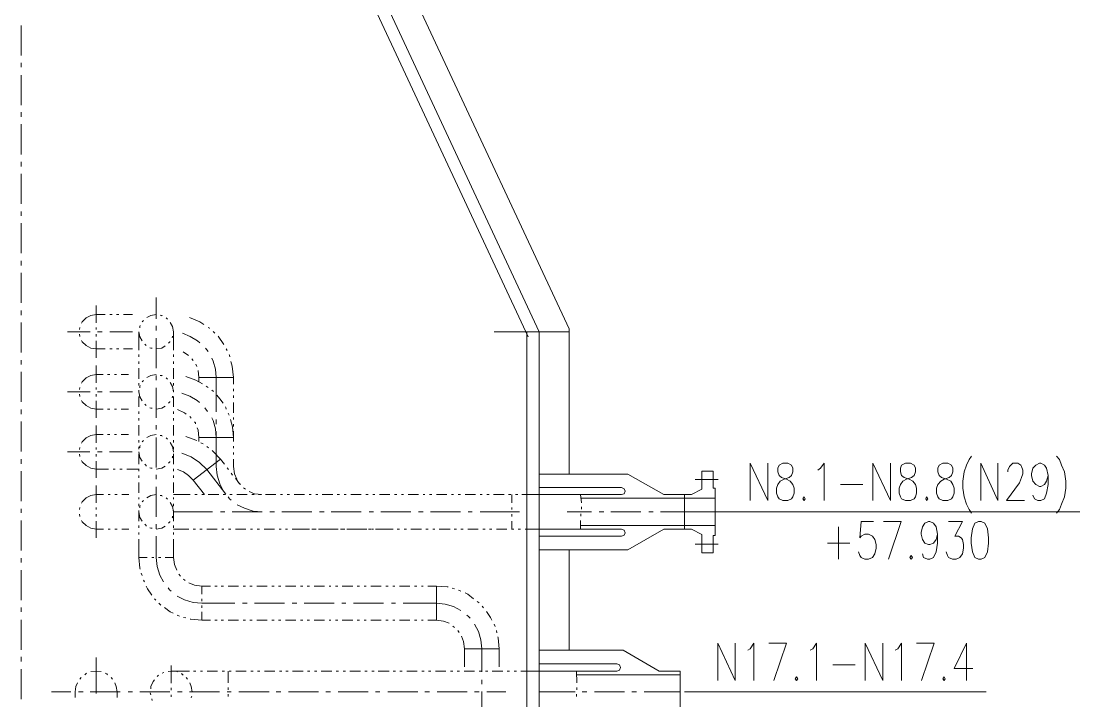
# Model space of a CAD drawing. Header units: millimetres. Extents: x 0 to 588, y 0 to 874.
# Drawn here: x 136.69 to 185.97, y 363.93 to 395.57 of the extents above; entities that cross this region are included whole.
import ezdxf

# ---------------------------------------------------------------- set-up
doc = ezdxf.new("R2010")
doc.units = ezdxf.units.MM
doc.layers.get('0').update_dxf_attribs({"lineweight": 18})

msp = doc.modelspace()

# ---------------------------------------------------------------- linework, layer by layer
at = {"color": 0, "lineweight": 0}
for points in [[(160.803, 381.106), (148.018, 408.538)], [(162.2, 381.254), (149.331, 408.834)], [(160.295, 380.873), (147.447, 408.411)], [(136.694, 393.975), (136.694, 395.372)], [(136.694, 393.425), (136.694, 393.637)], [(136.694, 391.668), (136.694, 393.065)], [(136.694, 391.118), (136.694, 391.329)], [(136.694, 389.361), (136.694, 390.779)], [(136.694, 388.81), (136.694, 389.022)], [(136.694, 387.075), (136.694, 388.472)], [(136.694, 386.503), (136.694, 386.715)], [(136.694, 384.768), (136.694, 386.165)], [(136.694, 384.196), (136.694, 384.408)], [(136.694, 382.461), (136.694, 383.858)], [(142.981, 381.72), (142.981, 382.714)], [(136.694, 381.889), (136.694, 382.101)], [(140.187, 381.91), (139.933, 381.868), (139.721, 381.762), (139.531, 381.572), (139.51, 381.508)], [(140.187, 381.529), (140.187, 382.334)], [(140.187, 381.91), (140.61, 381.91)], [(140.822, 381.91), (140.928, 381.91)], [(141.139, 381.91), (141.245, 381.91)], [(141.457, 381.91), (141.88, 381.91)], [(142.981, 381.91), (142.727, 381.868), (142.536, 381.783)], [(136.694, 380.153), (136.694, 381.55)], [(142.24, 381.402), (142.219, 381.36), (142.219, 381.296)], [(142.388, 381.635), (142.325, 381.572)], [(143.256, 381.847), (143.235, 381.868), (143.171, 381.889)], [(143.51, 381.699), (143.446, 381.762)], [(143.785, 381.106), (143.743, 381.36), (143.637, 381.55)], [(145.203, 381.445), (145.013, 381.572), (144.526, 381.783)], [(138.853, 381.106), (139.912, 381.106)], [(139.425, 381.317), (139.404, 381.212)], [(139.404, 381), (139.425, 380.894)], [(140.187, 381.212), (140.187, 381.317)], [(140.187, 380.894), (140.187, 381)], [(140.25, 381.106), (140.462, 381.106)], [(140.822, 381.106), (141.88, 381.106)], [(142.177, 380.259), (142.177, 381.106)], [(142.177, 381.106), (142.219, 380.873), (142.325, 380.683)], [(142.981, 381.169), (142.981, 381.381)], [(143.722, 380.831), (143.743, 380.873), (143.743, 380.915)], [(143.785, 380.259), (143.785, 381.106)], [(143.785, 381.106), (143.806, 381.106)], [(145.013, 380.598), (144.907, 380.683), (144.568, 380.894), (144.208, 381.042)], [(145.478, 381.275), (145.457, 381.275), (145.394, 381.317)], [(145.711, 381.042), (145.627, 381.127)], [(146.135, 380.513), (145.859, 380.915)], [(162.2, 381.106), (158.708, 381.106)], [(160.232, 197.21), (160.232, 381.106)], [(160.803, 358.204), (160.803, 381.106)], [(162.2, 374.481), (162.2, 381.254)], [(139.51, 380.704), (139.531, 380.64), (139.721, 380.471), (139.933, 380.344), (140.187, 380.323)], [(140.187, 379.899), (140.187, 380.683)], [(142.452, 380.534), (142.515, 380.471)], [(142.981, 379.413), (142.981, 380.81)], [(142.981, 380.323), (143.235, 380.344), (143.404, 380.45)], [(143.552, 380.577), (143.616, 380.64), (143.637, 380.64)], [(140.187, 380.323), (140.61, 380.323)], [(140.822, 380.323), (140.928, 380.323)], [(141.139, 380.323), (141.245, 380.323)], [(141.457, 380.323), (141.88, 380.323)], [(142.177, 379.942), (142.177, 380.048)], [(142.685, 380.365), (142.727, 380.344), (142.79, 380.344)], [(143.785, 379.942), (143.785, 380.048)], [(144.484, 380.005), (144.23, 380.175)], [(145.394, 380.196), (145.267, 380.344)], [(146.283, 380.238), (146.24, 380.323)], [(146.41, 379.942), (146.389, 380.026), (146.368, 380.048)], [(136.694, 379.582), (136.694, 379.793)], [(140.187, 378.735), (140.187, 379.539)], [(142.177, 379.624), (142.177, 379.73)], [(143.785, 379.624), (143.785, 379.73)], [(144.695, 379.772), (144.632, 379.857)], [(144.865, 379.497), (144.822, 379.603)], [(145.775, 378.989), (145.732, 379.37), (145.627, 379.751), (145.563, 379.878)], [(146.579, 378.989), (146.516, 379.518), (146.452, 379.73)], [(136.694, 377.846), (136.694, 379.243)], [(140.187, 379.116), (139.933, 379.074), (139.721, 378.968), (139.531, 378.777), (139.51, 378.714)], [(140.187, 379.116), (140.504, 379.116)], [(140.716, 379.116), (140.822, 379.116)], [(141.034, 379.116), (141.139, 379.116)], [(141.351, 379.116), (141.69, 379.116)], [(142.177, 378.926), (142.177, 379.413)], [(142.981, 379.116), (142.727, 379.074), (142.536, 378.989)], [(142.981, 378.862), (142.981, 379.074)], [(143.256, 379.053), (143.235, 379.074), (143.171, 379.074)], [(143.51, 378.904), (143.446, 378.968)], [(143.785, 378.926), (143.785, 379.413)], [(145.14, 378.693), (144.822, 378.862), (144.357, 379.031)], [(144.97, 378.989), (144.928, 379.307)], [(144.97, 378.799), (144.97, 378.989)], [(144.97, 378.989), (146.579, 378.989)], [(145.775, 377.38), (145.775, 378.989)], [(146.579, 378.672), (146.579, 378.989)], [(139.425, 378.524), (139.404, 378.418)], [(140.187, 378.418), (140.187, 378.524)], [(142.177, 378.608), (142.177, 378.714)], [(142.24, 378.608), (142.219, 378.566), (142.219, 378.502)], [(142.388, 378.841), (142.325, 378.777)], [(142.981, 377.105), (142.981, 378.502)], [(143.785, 378.312), (143.743, 378.566), (143.637, 378.756)], [(143.785, 378.608), (143.785, 378.714)], [(145.394, 378.524), (145.309, 378.587)], [(146.579, 378.354), (146.579, 378.46)], [(138.853, 378.312), (139.912, 378.312)], [(139.404, 378.206), (139.425, 378.1)], [(140.187, 378.1), (140.187, 378.206)], [(140.25, 378.312), (140.462, 378.312)], [(140.822, 378.312), (141.88, 378.312)], [(142.177, 378.312), (142.177, 378.397)], [(142.177, 378.312), (142.219, 378.079), (142.325, 377.889)], [(142.177, 377.613), (142.177, 378.1)], [(143.722, 378.037), (143.743, 378.079), (143.743, 378.121)], [(143.785, 378.312), (143.785, 378.397)], [(143.785, 378.312), (143.806, 378.312)], [(143.785, 377.613), (143.785, 378.1)], [(144.992, 377.825), (144.886, 377.91), (144.547, 378.121), (144.166, 378.248)], [(145.648, 378.333), (145.627, 378.354), (145.563, 378.397)], [(146.092, 377.783), (145.944, 377.994), (145.796, 378.164)], [(146.579, 378.037), (146.579, 378.142)], [(136.694, 377.275), (136.694, 377.486)], [(139.51, 377.91), (139.531, 377.846), (139.721, 377.677), (139.933, 377.55), (140.187, 377.507)], [(140.187, 377.105), (140.187, 377.889)], [(140.187, 377.507), (140.504, 377.507)], [(140.716, 377.507), (140.822, 377.507)], [(141.034, 377.507), (141.139, 377.507)], [(141.351, 377.507), (141.69, 377.507)], [(142.452, 377.74), (142.515, 377.677)], [(142.685, 377.571), (142.727, 377.55), (142.79, 377.55)], [(142.981, 377.507), (143.235, 377.55), (143.404, 377.656)], [(143.552, 377.783), (143.616, 377.846), (143.637, 377.846)], [(144.378, 377.275), (144.293, 377.338), (143.976, 377.486)], [(145.373, 377.402), (145.246, 377.571)], [(146.24, 377.507), (146.219, 377.592), (146.198, 377.613)], [(146.579, 377.338), (146.579, 377.825)], [(142.177, 377.296), (142.177, 377.402)], [(142.177, 376.978), (142.177, 377.084)], [(143.785, 377.296), (143.785, 377.402)], [(143.785, 376.978), (143.785, 377.084)], [(144.611, 377.084), (144.568, 377.148), (144.547, 377.169)], [(145.775, 376.195), (145.732, 376.597), (145.627, 376.978), (145.563, 377.105)], [(145.775, 376.809), (145.775, 377.021)], [(146.368, 377.232), (146.325, 377.317)], [(146.579, 376.195), (146.537, 376.682), (146.431, 377.021)], [(146.579, 377.021), (146.579, 377.127)], [(136.694, 375.539), (136.694, 376.936)], [(140.187, 375.941), (140.187, 376.745)], [(142.177, 376.28), (142.177, 376.767)], [(142.981, 376.555), (142.981, 376.767)], [(143.785, 376.28), (143.785, 376.767)], [(144.801, 376.83), (144.801, 376.873), (144.759, 376.915)], [(144.97, 376.195), (144.928, 376.534), (144.886, 376.64)], [(145.775, 374.841), (145.775, 376.47)], [(146.579, 376.703), (146.579, 376.809)], [(146.579, 376.005), (146.579, 376.491)], [(140.187, 376.322), (139.933, 376.28), (139.721, 376.174), (139.531, 375.983), (139.51, 375.92)], [(140.187, 376.322), (140.504, 376.322)], [(140.716, 376.322), (140.822, 376.322)], [(141.034, 376.322), (141.139, 376.322)], [(141.351, 376.322), (141.69, 376.322)], [(142.177, 375.962), (142.177, 376.068)], [(142.388, 376.047), (142.325, 375.983)], [(142.981, 376.322), (142.727, 376.28), (142.536, 376.195)], [(142.981, 374.798), (142.981, 376.195)], [(143.256, 376.259), (143.235, 376.28), (143.171, 376.28)], [(143.51, 376.111), (143.446, 376.174)], [(143.785, 375.962), (143.785, 376.068)], [(144.865, 376.047), (144.822, 376.068), (144.357, 376.238)], [(144.97, 376.005), (144.97, 376.195)], [(144.97, 376.195), (146.579, 376.195)], [(138.853, 375.518), (139.891, 375.518)], [(139.425, 375.729), (139.404, 375.624)], [(140.187, 375.624), (140.187, 375.729)], [(140.25, 375.518), (140.462, 375.518)], [(140.801, 375.518), (141.859, 375.518)], [(142.177, 375.645), (142.177, 375.751)], [(142.177, 375.518), (142.219, 375.264), (142.325, 375.094)], [(142.24, 375.814), (142.219, 375.772), (142.219, 375.708)], [(143.785, 375.518), (143.743, 375.772), (143.637, 375.962)], [(143.785, 375.645), (143.785, 375.751)], [(143.785, 375.518), (143.806, 375.518)], [(145.161, 375.899), (145.055, 375.941)], [(145.415, 375.708), (145.33, 375.772)], [(145.965, 375.179), (145.627, 375.539), (145.584, 375.581)], [(146.579, 375.687), (146.579, 375.793)], [(146.579, 375.391), (146.579, 375.497)], [(136.694, 374.967), (136.694, 375.179)], [(139.404, 375.412), (139.425, 375.306)], [(139.51, 375.116), (139.531, 375.052), (139.721, 374.883), (139.933, 374.756), (140.187, 374.714)], [(140.187, 375.306), (140.187, 375.412)], [(140.187, 374.311), (140.187, 375.094)], [(142.177, 374.946), (142.177, 375.433)], [(143.552, 374.989), (143.616, 375.052), (143.637, 375.052)], [(143.722, 375.243), (143.743, 375.264), (143.743, 375.327)], [(143.785, 374.946), (143.785, 375.433)], [(146.219, 373.549), (145.33, 374.692), (144.992, 375.031), (144.611, 375.285), (144.166, 375.454)], [(144.695, 374.205), (145.965, 375.179)], [(146.156, 374.946), (145.965, 375.179)], [(146.579, 374.841), (146.579, 375.179)], [(180.933, 375.327), (180.827, 375.158), (180.7, 374.904), (180.594, 374.587), (180.53, 374.163), (180.53, 373.825), (180.594, 373.422), (180.7, 373.084), (180.827, 372.83), (180.933, 372.66)], [(184.891, 375.327), (185.018, 375.158), (185.124, 374.904), (185.251, 374.587), (185.314, 374.163), (185.314, 373.825), (185.251, 373.422), (185.124, 373.084), (185.018, 372.83), (184.891, 372.66)], [(136.694, 373.232), (136.694, 374.629)], [(140.187, 374.714), (140.758, 374.714)], [(140.97, 374.714), (141.076, 374.714)], [(141.287, 374.714), (141.393, 374.714)], [(141.605, 374.714), (142.177, 374.714)], [(142.177, 374.629), (142.177, 374.735)], [(142.452, 374.946), (142.515, 374.883), (142.515, 374.862)], [(142.685, 374.777), (142.727, 374.756), (142.79, 374.756)], [(142.981, 374.714), (143.235, 374.756), (143.404, 374.862)], [(143.785, 374.629), (143.785, 374.735)], [(144.695, 374.205), (144.484, 374.417), (144.251, 374.587), (143.976, 374.692)], [(145.775, 374.841), (145.817, 374.438), (145.944, 374.036), (146.113, 373.697)], [(146.346, 374.692), (146.283, 374.777)], [(146.537, 374.438), (146.473, 374.523)], [(146.579, 374.841), (146.621, 374.502), (146.727, 374.248)], [(168.381, 374.629), (168.381, 373.782)], [(168.381, 374.629), (168.91, 374.629)], [(168.91, 374.629), (168.91, 373.825), (168.995, 373.825)], [(170.625, 373.253), (170.625, 374.989), (171.45, 373.253), (171.45, 374.989)], [(173.778, 374.671), (173.905, 374.756), (174.075, 374.989), (174.075, 373.253)], [(176.339, 373.253), (176.339, 374.989), (177.165, 373.253), (177.165, 374.989)], [(181.356, 373.253), (181.356, 374.989), (182.16, 373.253), (182.16, 374.989)], [(182.626, 374.587), (182.626, 374.671), (182.69, 374.841), (182.753, 374.904), (182.859, 374.989), (183.092, 374.989), (183.219, 374.904), (183.261, 374.841), (183.325, 374.671), (183.325, 374.502), (183.261, 374.332), (183.155, 374.079), (182.562, 373.253), (183.388, 373.253)], [(184.489, 374.417), (184.425, 374.163), (184.319, 373.994), (184.15, 373.909), (184.087, 373.909), (183.917, 373.994), (183.79, 374.163), (183.727, 374.417), (183.727, 374.502), (183.79, 374.756), (183.917, 374.904), (184.087, 374.989), (184.15, 374.989), (184.319, 374.904), (184.425, 374.756), (184.489, 374.417), (184.489, 373.994), (184.425, 373.592), (184.319, 373.338), (184.15, 373.253), (184.023, 373.253), (183.854, 373.338), (183.79, 373.507)], [(142.177, 374.311), (142.177, 374.417)], [(142.177, 373.613), (142.177, 374.1)], [(142.981, 374.248), (142.981, 374.459)], [(143.785, 374.311), (143.785, 374.417)], [(143.785, 373.613), (143.785, 374.1)], [(145.225, 373.528), (144.695, 374.205)], [(146.854, 374.036), (146.664, 374.29)], [(146.833, 374.079), (146.897, 373.994)], [(160.803, 374.481), (164.931, 374.481)], [(166.603, 373.528), (164.931, 374.481)], [(168.063, 374.227), (169.143, 374.227)], [(140.187, 373.528), (139.933, 373.486), (139.721, 373.38), (139.531, 373.19), (139.51, 373.126)], [(140.187, 373.147), (140.187, 373.952)], [(140.187, 373.528), (140.525, 373.528)], [(140.737, 373.528), (140.843, 373.528)], [(141.055, 373.528), (141.161, 373.528)], [(141.372, 373.528), (141.711, 373.528)], [(141.584, 373.528), (141.69, 373.528)], [(142.981, 373.528), (142.727, 373.486), (142.536, 373.38)], [(142.981, 372.491), (142.981, 373.888)], [(144.568, 373.528), (143.785, 373.528)], [(144.886, 373.528), (144.78, 373.528)], [(145.203, 373.528), (145.097, 373.528)], [(145.902, 373.528), (145.394, 373.528)], [(146.198, 373.528), (146.092, 373.528)], [(146.516, 373.528), (146.41, 373.528)], [(147.214, 373.528), (146.727, 373.528)], [(147.045, 373.846), (147.13, 373.782)], [(147.299, 373.676), (147.553, 373.57), (147.892, 373.528)], [(147.532, 373.528), (147.426, 373.528)], [(147.849, 373.528), (147.743, 373.528)], [(148.548, 373.528), (148.061, 373.528)], [(148.865, 373.528), (148.759, 373.528)], [(149.183, 373.528), (149.077, 373.528)], [(149.881, 373.528), (149.394, 373.528)], [(150.199, 373.528), (150.093, 373.528)], [(150.495, 373.528), (150.41, 373.528)], [(151.194, 373.528), (150.707, 373.528)], [(151.511, 373.528), (151.405, 373.528)], [(151.828, 373.528), (151.723, 373.528)], [(152.527, 373.528), (152.04, 373.528)], [(152.845, 373.528), (152.739, 373.528)], [(153.162, 373.528), (153.056, 373.528)], [(153.861, 373.528), (153.374, 373.528)], [(154.178, 373.528), (154.072, 373.528)], [(154.495, 373.528), (154.39, 373.528)], [(155.194, 373.528), (154.707, 373.528)], [(155.49, 373.528), (155.406, 373.528)], [(155.808, 373.528), (155.702, 373.528)], [(156.506, 373.528), (156.019, 373.528)], [(156.824, 373.528), (156.718, 373.528)], [(157.141, 373.528), (157.036, 373.528)], [(157.84, 373.528), (157.353, 373.528)], [(158.157, 373.528), (158.052, 373.528)], [(158.475, 373.528), (158.369, 373.528)], [(159.173, 373.528), (158.686, 373.528)], [(159.491, 373.528), (159.385, 373.528)], [(159.533, 373.528), (159.533, 373.147)], [(159.808, 373.528), (159.702, 373.528)], [(160.803, 373.528), (159.999, 373.528)], [(162.115, 373.867), (160.803, 373.867)], [(164.634, 373.528), (160.803, 373.528)], [(162.115, 373.867), (162.137, 373.867)], [(162.115, 373.867), (164.634, 373.867)], [(162.729, 373.528), (162.772, 373.147)], [(164.634, 373.528), (164.761, 373.57), (164.804, 373.697), (164.761, 373.803), (164.634, 373.867)], [(166.603, 373.528), (167.577, 373.528)], [(167.577, 373.528), (167.894, 373.528), (168.381, 373.782)], [(168.91, 370.819), (168.91, 371.623), (168.995, 371.623), (168.995, 373.825)], [(174.837, 373.994), (175.874, 373.994)], [(142.177, 373.317), (142.177, 373.401)], [(142.177, 372.999), (142.177, 373.105)], [(142.24, 373.02), (142.219, 372.978), (142.219, 372.914)], [(142.388, 373.253), (142.325, 373.19)], [(143.256, 373.465), (143.235, 373.486), (143.171, 373.486)], [(143.51, 373.317), (143.446, 373.38)], [(143.785, 372.724), (143.743, 372.978), (143.637, 373.168)], [(143.785, 373.317), (143.785, 373.401)], [(143.785, 372.999), (143.785, 373.105)], [(146.325, 373.422), (146.389, 373.338), (146.473, 373.274)], [(146.749, 373.062), (147.087, 372.893), (147.489, 372.766), (147.892, 372.724)], [(162.729, 373.359), (168.995, 373.359)], [(136.694, 372.682), (136.694, 372.872)], [(139.425, 372.935), (139.404, 372.83)], [(139.404, 372.618), (139.425, 372.512)], [(140.187, 372.83), (140.187, 372.935)], [(140.187, 372.512), (140.187, 372.618)], [(142.177, 372.3), (142.177, 372.787)], [(142.177, 372.724), (142.219, 372.47), (142.325, 372.3)], [(143.722, 372.449), (143.743, 372.47), (143.743, 372.533)], [(143.785, 372.3), (143.785, 372.787)], [(143.785, 372.724), (143.806, 372.724)], [(143.785, 372.724), (145.606, 372.724)], [(145.965, 372.724), (146.177, 372.724)], [(146.516, 372.724), (147.913, 372.724)], [(148.273, 372.724), (148.484, 372.724)], [(148.823, 372.724), (150.22, 372.724)], [(150.58, 372.724), (150.791, 372.724)], [(151.13, 372.724), (152.527, 372.724)], [(152.887, 372.724), (153.099, 372.724)], [(153.437, 372.724), (154.834, 372.724)], [(155.194, 372.724), (155.406, 372.724)], [(155.744, 372.724), (157.141, 372.724)], [(157.501, 372.724), (157.692, 372.724)], [(158.052, 372.724), (159.893, 372.724)], [(159.533, 372.935), (159.533, 372.83)], [(159.533, 372.618), (159.533, 372.512)], [(162.115, 372.724), (163.237, 372.724)], [(162.75, 372.639), (162.75, 372.533)], [(162.772, 372.957), (162.772, 372.851)], [(163.597, 372.724), (163.809, 372.724)], [(164.148, 372.724), (165.544, 372.724)], [(165.904, 372.724), (166.116, 372.724)], [(166.455, 372.724), (167.577, 372.724)], [(167.577, 372.724), (185.97, 372.724)], [(136.694, 370.925), (136.694, 372.322)], [(139.51, 372.322), (139.531, 372.258), (139.721, 372.089), (139.933, 371.962), (140.187, 371.92)], [(140.187, 371.517), (140.187, 372.3)], [(142.177, 371.983), (142.177, 372.089)], [(142.452, 372.152), (142.515, 372.089), (142.515, 372.068)], [(142.981, 371.941), (142.981, 372.152)], [(142.981, 371.92), (143.235, 371.962), (143.404, 372.068)], [(143.552, 372.195), (143.616, 372.258), (143.637, 372.258)], [(143.785, 371.983), (143.785, 372.089)], [(159.533, 372.3), (159.533, 371.92)], [(162.708, 372.089), (168.995, 372.089)], [(162.729, 372.322), (162.729, 371.941)], [(176.361, 372.279), (175.789, 372.279), (175.726, 371.517), (175.789, 371.602), (175.958, 371.687), (176.128, 371.687), (176.318, 371.602), (176.424, 371.433), (176.488, 371.2), (176.488, 371.031), (176.424, 370.776), (176.318, 370.607), (176.128, 370.522), (175.958, 370.522), (175.789, 370.607), (175.726, 370.692), (175.662, 370.861)], [(177.059, 370.522), (177.652, 372.279), (176.826, 372.279)], [(179.345, 371.687), (179.282, 371.433), (179.155, 371.263), (178.985, 371.2), (178.922, 371.2), (178.752, 371.263), (178.647, 371.433), (178.583, 371.687), (178.583, 371.771), (178.647, 372.025), (178.752, 372.195), (178.922, 372.279), (178.985, 372.279), (179.155, 372.195), (179.282, 372.025), (179.345, 371.687), (179.345, 371.263), (179.282, 370.861), (179.155, 370.607), (178.985, 370.522), (178.88, 370.522), (178.689, 370.607), (178.647, 370.776)], [(179.853, 372.279), (180.509, 372.279), (180.149, 371.602), (180.319, 371.602), (180.446, 371.517), (180.509, 371.433), (180.552, 371.2), (180.552, 371.031), (180.509, 370.776), (180.382, 370.607), (180.213, 370.522), (180.044, 370.522), (179.853, 370.607), (179.811, 370.692), (179.747, 370.861)], [(140.187, 371.92), (140.525, 371.92)], [(140.737, 371.92), (140.843, 371.92)], [(141.055, 371.92), (141.161, 371.92)], [(141.372, 371.92), (141.711, 371.92)], [(142.177, 371.666), (142.177, 371.771)], [(142.685, 371.983), (142.727, 371.962), (142.79, 371.962)], [(142.981, 370.607), (142.981, 371.602)], [(143.785, 371.92), (144.505, 371.92)], [(143.785, 371.666), (143.785, 371.771)], [(144.695, 371.92), (144.801, 371.92)], [(145.013, 371.92), (145.119, 371.92)], [(145.33, 371.92), (145.817, 371.92)], [(146.029, 371.92), (146.135, 371.92)], [(146.346, 371.92), (146.452, 371.92)], [(146.664, 371.92), (147.151, 371.92)], [(147.362, 371.92), (147.468, 371.92)], [(147.68, 371.92), (147.786, 371.92)], [(147.997, 371.92), (148.484, 371.92)], [(148.696, 371.92), (148.802, 371.92)], [(148.992, 371.92), (149.098, 371.92)], [(149.31, 371.92), (149.797, 371.92)], [(150.008, 371.92), (149.352, 371.92)], [(150.008, 371.92), (150.114, 371.92)], [(150.326, 371.92), (150.22, 371.92)], [(150.326, 371.92), (150.431, 371.92)], [(150.643, 371.92), (150.537, 371.92)], [(150.643, 371.92), (151.13, 371.92)], [(151.342, 371.92), (150.855, 371.92)], [(151.342, 371.92), (151.447, 371.92)], [(151.659, 371.92), (151.553, 371.92)], [(151.659, 371.92), (151.765, 371.92)], [(151.956, 371.92), (151.85, 371.92)], [(151.977, 371.92), (152.464, 371.92)], [(152.654, 371.92), (152.167, 371.92)], [(152.675, 371.92), (152.781, 371.92)], [(152.971, 371.92), (152.866, 371.92)], [(152.993, 371.92), (153.099, 371.92)], [(153.289, 371.92), (153.183, 371.92)], [(153.31, 371.92), (154.009, 371.92)], [(153.988, 371.92), (153.501, 371.92)], [(154.305, 371.92), (154.199, 371.92)], [(154.623, 371.92), (154.517, 371.92)], [(155.321, 371.92), (154.834, 371.92)], [(155.638, 371.92), (155.533, 371.92)], [(155.956, 371.92), (155.85, 371.92)], [(156.655, 371.92), (156.147, 371.92)], [(156.951, 371.92), (156.845, 371.92)], [(157.268, 371.92), (157.162, 371.92)], [(157.967, 371.92), (157.48, 371.92)], [(158.284, 371.92), (158.179, 371.92)], [(158.602, 371.92), (158.496, 371.92)], [(159.3, 371.92), (158.814, 371.92)], [(159.618, 371.92), (159.512, 371.92)], [(159.935, 371.92), (159.829, 371.92)], [(160.803, 371.92), (160.147, 371.92)], [(164.634, 371.92), (160.803, 371.92)], [(160.803, 371.602), (164.634, 371.602), (164.761, 371.644), (164.804, 371.75), (164.761, 371.877), (164.634, 371.92)], [(167.577, 371.92), (166.603, 371.92), (164.931, 370.967), (160.803, 370.967)], [(167.577, 371.92), (167.894, 371.92), (168.381, 371.666)], [(168.381, 370.819), (168.381, 371.666)], [(174.731, 372.025), (174.731, 370.522)], [(142.177, 370.607), (142.177, 371.454)], [(143.785, 370.607), (143.785, 371.454)], [(168.063, 371.221), (169.143, 371.221)], [(174.223, 371.263), (175.26, 371.263)], [(136.694, 370.374), (136.694, 370.565)], [(142.558, 370.607), (142.177, 370.607)], [(142.177, 370.607), (142.219, 370.099), (142.24, 370.057)], [(142.875, 370.607), (142.769, 370.607)], [(142.981, 370.607), (143.023, 370.184), (143.15, 369.782), (143.32, 369.464)], [(143.192, 370.607), (143.087, 370.607)], [(143.785, 370.607), (143.404, 370.607)], [(143.785, 370.607), (143.827, 370.269), (143.933, 370.014)], [(162.2, 366.289), (162.2, 370.967)], [(168.381, 370.819), (168.91, 370.819)], [(136.694, 368.618), (136.694, 370.014)], [(142.282, 369.866), (142.325, 369.76)], [(144.039, 369.824), (144.103, 369.739)], [(144.251, 369.591), (144.335, 369.528)], [(142.388, 369.549), (142.43, 369.464)], [(142.515, 369.274), (142.579, 369.147), (142.769, 368.85)], [(143.531, 369.189), (143.595, 369.104), (143.679, 369.041)], [(144.505, 369.422), (144.759, 369.316), (145.097, 369.274)], [(145.097, 369.274), (145.097, 368.893)], [(145.097, 369.274), (145.5, 369.274)], [(145.711, 369.274), (145.817, 369.274)], [(146.008, 369.274), (146.113, 369.274)], [(146.325, 369.274), (146.812, 369.274)], [(147.024, 369.274), (147.13, 369.274)], [(147.341, 369.274), (147.447, 369.274)], [(147.659, 369.274), (148.145, 369.274)], [(148.357, 369.274), (148.463, 369.274)], [(148.675, 369.274), (148.78, 369.274)], [(148.992, 369.274), (149.479, 369.274)], [(149.691, 369.274), (149.797, 369.274)], [(150.008, 369.274), (150.114, 369.274)], [(150.326, 369.274), (150.812, 369.274)], [(151.024, 369.274), (151.109, 369.274)], [(151.321, 369.274), (151.426, 369.274)], [(151.638, 369.274), (152.125, 369.274)], [(152.337, 369.274), (152.442, 369.274)], [(152.654, 369.274), (152.76, 369.274)], [(152.971, 369.274), (153.458, 369.274)], [(153.67, 369.274), (153.776, 369.274)], [(153.988, 369.274), (154.093, 369.274)], [(154.305, 369.274), (154.792, 369.274)], [(155.004, 369.274), (155.109, 369.274)], [(155.321, 369.274), (155.406, 369.274)], [(155.617, 369.274), (156.019, 369.274)], [(156.57, 369.231), (156.528, 369.231), (156.019, 369.274)], [(156.019, 367.686), (156.019, 369.274)], [(156.866, 369.147), (156.76, 369.168)], [(157.162, 369.041), (157.057, 369.083)], [(142.896, 368.681), (142.96, 368.618)], [(143.954, 368.808), (144.293, 368.639), (144.695, 368.512), (145.097, 368.469)], [(145.097, 368.681), (145.097, 368.575)], [(157.755, 368.681), (157.48, 368.893), (157.353, 368.956)], [(136.694, 368.067), (136.694, 368.279)], [(143.108, 368.469), (143.192, 368.385)], [(143.362, 368.279), (143.637, 368.067), (143.764, 368.004)], [(145.097, 368.469), (146.643, 368.469)], [(145.097, 368.363), (145.097, 368.258)], [(147.002, 368.469), (147.214, 368.469)], [(147.553, 368.469), (148.95, 368.469)], [(149.31, 368.469), (149.521, 368.469)], [(149.86, 368.469), (151.257, 368.469)], [(151.617, 368.469), (151.807, 368.469)], [(152.167, 368.469), (153.564, 368.469)], [(153.924, 368.469), (154.114, 368.469)], [(154.474, 368.469), (156.019, 368.469)], [(157.162, 368.131), (156.824, 368.321), (156.422, 368.427), (156.019, 368.469)], [(158.009, 368.49), (157.924, 368.554)], [(158.221, 368.258), (158.157, 368.342)], [(136.694, 366.31), (136.694, 367.707)], [(143.954, 367.919), (144.06, 367.877)], [(144.251, 367.813), (144.357, 367.792)], [(144.568, 367.728), (144.589, 367.728), (145.097, 367.686)], [(145.097, 368.067), (145.097, 367.686)], [(145.097, 367.686), (145.5, 367.686)], [(145.711, 367.686), (145.817, 367.686)], [(146.008, 367.686), (146.113, 367.686)], [(146.325, 367.686), (146.812, 367.686)], [(147.024, 367.686), (147.13, 367.686)], [(147.341, 367.686), (147.447, 367.686)], [(147.659, 367.686), (148.145, 367.686)], [(148.357, 367.686), (148.463, 367.686)], [(148.675, 367.686), (148.78, 367.686)], [(148.992, 367.686), (149.479, 367.686)], [(149.691, 367.686), (149.797, 367.686)], [(150.008, 367.686), (150.114, 367.686)], [(150.326, 367.686), (150.812, 367.686)], [(151.024, 367.686), (151.109, 367.686)], [(151.321, 367.686), (151.426, 367.686)], [(151.638, 367.686), (152.125, 367.686)], [(152.337, 367.686), (152.442, 367.686)], [(152.654, 367.686), (152.76, 367.686)], [(152.971, 367.686), (153.458, 367.686)], [(153.67, 367.686), (153.776, 367.686)], [(153.988, 367.686), (154.093, 367.686)], [(154.305, 367.686), (154.792, 367.686)], [(155.004, 367.686), (155.109, 367.686)], [(155.321, 367.686), (155.406, 367.686)], [(155.617, 367.686), (156.019, 367.686)], [(156.612, 367.538), (156.358, 367.644), (156.019, 367.686)], [(157.586, 367.771), (157.522, 367.856), (157.438, 367.919)], [(158.602, 367.686), (158.538, 367.813), (158.348, 368.088)], [(156.866, 367.348), (156.781, 367.411)], [(157.078, 367.115), (157.014, 367.199)], [(158.136, 366.353), (158.094, 366.776), (157.988, 367.157), (157.798, 367.496)], [(158.75, 367.39), (158.708, 367.496)], [(158.835, 367.094), (158.814, 367.199)], [(157.332, 366.353), (157.29, 366.691), (157.184, 366.945)], [(158.94, 366.353), (158.898, 366.861), (158.877, 366.903)], [(157.332, 365.506), (157.332, 366.353)], [(158.94, 366.353), (157.332, 366.353)], [(158.136, 365.273), (158.136, 366.353)], [(158.94, 365.506), (158.94, 366.353)], [(160.803, 366.289), (164.719, 366.289)], [(166.391, 365.315), (164.719, 366.289)], [(169.122, 364.871), (169.122, 366.607), (169.926, 364.871), (169.926, 366.607)], [(170.519, 366.289), (170.625, 366.353), (170.794, 366.607), (170.794, 364.871)], [(171.725, 364.871), (172.318, 366.607), (171.492, 366.607)], [(173.418, 366.289), (173.546, 366.353), (173.715, 366.607), (173.715, 364.871)], [(175.98, 364.871), (175.98, 366.607), (176.805, 364.871), (176.805, 366.607)], [(177.377, 366.289), (177.504, 366.353), (177.673, 366.607), (177.673, 364.871)], [(178.604, 364.871), (179.197, 366.607), (178.371, 366.607)], [(180.7, 366.607), (180.128, 365.442), (180.996, 365.442)], [(180.7, 366.607), (180.7, 364.871)], [(136.694, 365.76), (136.694, 365.972)], [(140.187, 364.278), (140.187, 365.95)], [(161.904, 365.654), (160.803, 365.654)], [(161.904, 365.654), (164.423, 365.654)], [(164.423, 365.315), (164.55, 365.358), (164.592, 365.485), (164.55, 365.612), (164.423, 365.654)], [(136.694, 364.003), (136.694, 365.4)], [(139.742, 365.21), (139.7, 365.188), (139.658, 365.146)], [(140.42, 365.294), (140.187, 365.315), (139.933, 365.294)], [(140.716, 365.146), (140.674, 365.188), (140.61, 365.21)], [(143.341, 365.252), (143.256, 365.21)], [(143.976, 365.273), (143.933, 365.294), (143.679, 365.315), (143.531, 365.294)], [(143.679, 365.57), (143.679, 364.744)], [(143.679, 365.315), (144.526, 365.315)], [(144.23, 365.125), (144.166, 365.188), (144.145, 365.188)], [(144.716, 365.315), (144.822, 365.315)], [(145.034, 365.315), (145.14, 365.315)], [(145.351, 365.315), (145.838, 365.315)], [(146.05, 365.315), (146.156, 365.315)], [(146.325, 365.315), (146.325, 364.765)], [(146.368, 365.315), (146.473, 365.315)], [(146.685, 365.315), (147.172, 365.315)], [(147.383, 365.315), (147.489, 365.315)], [(147.701, 365.315), (147.807, 365.315)], [(148.018, 365.315), (148.505, 365.315)], [(148.717, 365.315), (148.823, 365.315)], [(149.013, 365.315), (149.119, 365.315)], [(149.331, 365.315), (149.818, 365.315)], [(150.029, 365.315), (150.135, 365.315)], [(150.347, 365.315), (150.453, 365.315)], [(150.664, 365.315), (151.151, 365.315)], [(151.363, 365.315), (151.469, 365.315)], [(151.68, 365.315), (151.786, 365.315)], [(151.998, 365.315), (152.485, 365.315)], [(152.696, 365.315), (152.802, 365.315)], [(153.014, 365.315), (153.12, 365.315)], [(153.31, 365.315), (153.818, 365.315)], [(154.009, 365.315), (154.114, 365.315)], [(154.326, 365.315), (154.432, 365.315)], [(154.644, 365.315), (155.131, 365.315)], [(155.342, 365.315), (155.448, 365.315)], [(155.66, 365.315), (155.766, 365.315)], [(155.977, 365.315), (156.464, 365.315)], [(156.676, 365.315), (156.781, 365.315)], [(156.993, 365.315), (157.099, 365.315)], [(157.311, 365.315), (157.798, 365.315)], [(158.009, 365.315), (158.115, 365.315)], [(158.305, 365.315), (158.411, 365.315)], [(158.623, 365.315), (159.11, 365.315)], [(159.321, 365.315), (159.427, 365.315)], [(159.639, 365.315), (159.745, 365.315)], [(159.957, 365.315), (160.803, 365.315)], [(160.803, 365.315), (164.423, 365.315)], [(162.539, 365.315), (162.56, 364.765)], [(162.56, 365.146), (167.365, 365.146)], [(167.365, 365.315), (166.391, 365.315)], [(167.365, 363.368), (167.365, 365.315)], [(174.477, 365.612), (175.514, 365.612)], [(139.319, 364.765), (139.234, 364.596), (139.213, 364.342)], [(139.488, 365.019), (139.425, 364.935)], [(140.949, 364.935), (140.885, 365.019)], [(141.161, 364.342), (141.118, 364.596), (141.055, 364.765)], [(142.896, 364.913), (142.833, 364.829), (142.727, 364.596), (142.727, 364.49)], [(143.087, 365.125), (143.023, 365.062)], [(144.441, 364.935), (144.378, 365.019)], [(144.653, 364.342), (144.611, 364.596), (144.547, 364.765)], [(158.136, 364.702), (158.136, 364.913)], [(138.113, 364.342), (139.001, 364.342)], [(139.213, 364.088), (139.213, 364.342)], [(139.361, 364.342), (139.573, 364.342)], [(139.912, 364.342), (141.309, 364.342)], [(141.161, 364.088), (141.161, 364.342)], [(141.668, 364.342), (141.88, 364.342)], [(142.219, 364.342), (143.616, 364.342)], [(142.706, 364.3), (142.727, 364.215)], [(143.679, 364.532), (143.679, 364.426)], [(143.679, 364.215), (143.679, 364.109)], [(143.976, 364.342), (144.187, 364.342)], [(144.526, 364.342), (145.923, 364.342)], [(144.611, 364.067), (144.611, 364.088), (144.632, 364.151)], [(144.653, 364.342), (144.674, 364.342)], [(146.283, 364.342), (146.473, 364.342)], [(146.325, 364.553), (146.325, 364.448)], [(146.325, 364.236), (146.325, 364.13)], [(146.833, 364.342), (148.23, 364.342)], [(148.569, 364.342), (148.78, 364.342)], [(149.14, 364.342), (150.537, 364.342)], [(150.876, 364.342), (151.088, 364.342)], [(151.447, 364.342), (152.845, 364.342)], [(153.183, 364.342), (153.395, 364.342)], [(153.755, 364.342), (155.152, 364.342)], [(155.49, 364.342), (155.702, 364.342)], [(156.062, 364.342), (157.459, 364.342)], [(157.798, 364.342), (158.009, 364.342)], [(158.136, 362.966), (158.136, 364.363)], [(158.369, 364.342), (159.258, 364.342)], [(162.475, 364.342), (160.803, 364.342)], [(162.539, 364.236), (162.539, 364.13)], [(162.56, 364.553), (162.56, 364.448)], [(163.026, 364.342), (162.814, 364.342)], [(164.782, 364.342), (163.386, 364.342)], [(165.333, 364.342), (165.121, 364.342)], [(167.365, 364.342), (165.693, 364.342)], [(167.577, 364.342), (181.61, 364.342)], [(142.769, 364.024), (142.79, 363.94)]]:
    msp.add_lwpolyline(points, dxfattribs=at)
for points in [[(172.149, 374.989), (171.979, 374.904), (171.916, 374.756), (171.916, 374.587), (171.979, 374.417), (172.085, 374.332), (172.318, 374.248), (172.487, 374.163), (172.614, 373.994), (172.678, 373.825), (172.678, 373.592), (172.614, 373.422), (172.551, 373.338), (172.381, 373.253), (172.149, 373.253), (171.979, 373.338), (171.916, 373.422), (171.852, 373.592), (171.852, 373.825), (171.916, 373.994), (172.022, 374.163), (172.212, 374.248), (172.445, 374.332), (172.551, 374.417), (172.614, 374.587), (172.614, 374.756), (172.551, 374.904), (172.381, 374.989)], [(177.863, 374.989), (177.673, 374.904), (177.631, 374.756), (177.631, 374.587), (177.673, 374.417), (177.8, 374.332), (178.033, 374.248), (178.202, 374.163), (178.329, 373.994), (178.371, 373.825), (178.371, 373.592), (178.329, 373.422), (178.266, 373.338), (178.096, 373.253), (177.863, 373.253), (177.673, 373.338), (177.631, 373.422), (177.567, 373.592), (177.567, 373.825), (177.631, 373.994), (177.737, 374.163), (177.906, 374.248), (178.139, 374.332), (178.266, 374.417), (178.329, 374.587), (178.329, 374.756), (178.266, 374.904), (178.096, 374.989)], [(179.599, 374.989), (179.43, 374.904), (179.366, 374.756), (179.366, 374.587), (179.43, 374.417), (179.536, 374.332), (179.768, 374.248), (179.959, 374.163), (180.065, 373.994), (180.128, 373.825), (180.128, 373.592), (180.065, 373.422), (180.001, 373.338), (179.832, 373.253), (179.599, 373.253), (179.43, 373.338), (179.366, 373.422), (179.303, 373.592), (179.303, 373.825), (179.366, 373.994), (179.493, 374.163), (179.663, 374.248), (179.895, 374.332), (180.001, 374.417), (180.065, 374.587), (180.065, 374.756), (180.001, 374.904), (179.832, 374.989)], [(167.577, 373.528), (167.577, 371.92)], [(173.143, 373.422), (173.08, 373.338), (173.143, 373.253), (173.186, 373.338)], [(178.837, 373.422), (178.795, 373.338), (178.837, 373.253), (178.901, 373.338)], [(181.25, 372.279), (181.081, 372.195), (180.975, 371.941), (180.911, 371.517), (180.911, 371.263), (180.975, 370.861), (181.081, 370.607), (181.25, 370.522), (181.377, 370.522), (181.547, 370.607), (181.673, 370.861), (181.716, 371.263), (181.716, 371.517), (181.673, 371.941), (181.547, 372.195), (181.377, 372.279)], [(178.118, 370.692), (178.054, 370.607), (178.118, 370.522), (178.181, 370.607)], [(172.784, 365.04), (172.72, 364.956), (172.784, 364.871), (172.847, 364.956)], [(179.663, 365.04), (179.599, 364.956), (179.663, 364.871), (179.705, 364.956)]]:
    msp.add_lwpolyline(points, close=True, dxfattribs=at)

doc.saveas('drawing.dxf')
